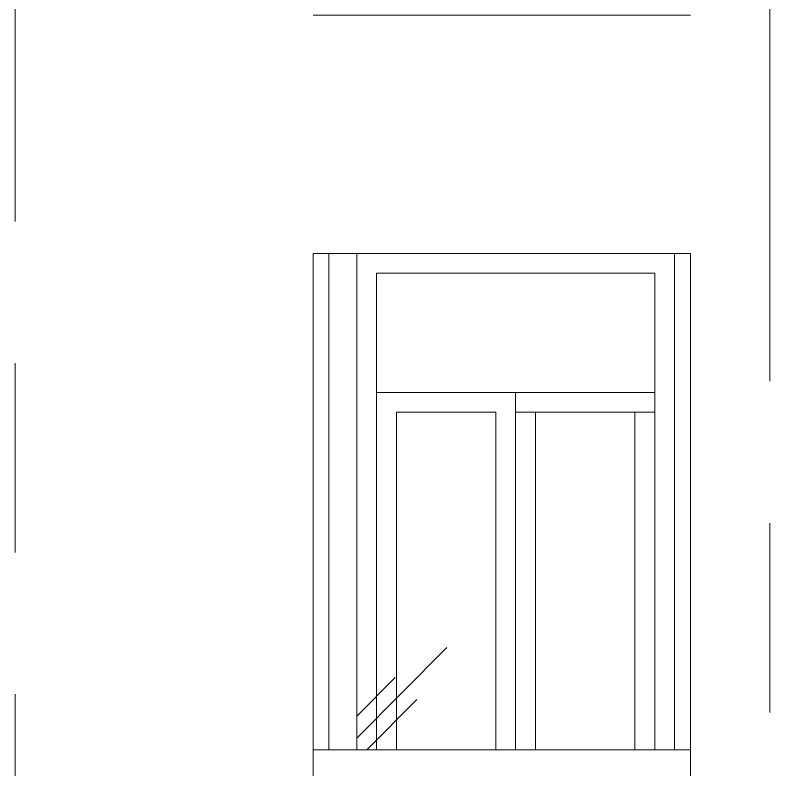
# Model space of a CAD drawing. Header units: millimetres. Extents: x -2100 to 124761, y -10432 to 93550.
# Drawn here: x 24950 to 26850, y 79349 to 81250 of the extents above; entities that cross this region are included whole.
import ezdxf

# ---------------------------------------------------------------- set-up
doc = ezdxf.new("R2010")
doc.units = ezdxf.units.MM
doc.linetypes.add('Centre', pattern=[31.75, 6.35, -4.7625, 15.875, -4.7625])
for name, color, linetype, lineweight in [('CUA', 31, 'Continuous', 9), ('KINH', 152, 'Continuous', 5), ('NET THAY 2', 55, 'Continuous', 5), ('NET-THAY', 2, 'Continuous', 9), ('TRUC', 225, 'Continuous', 5)]:
    doc.layers.add(name, color=color, linetype=linetype, lineweight=lineweight)

# ---------------------------------------------------------------- blocks, each defined once
blk = doc.blocks.new('X-PHONG NGU 1 - X-PHONG NGU 850-1366102-MẶT ĐỨNG TRỤC A-Q')
at = {"layer": 'CUA'}
for p, q in [((25809.9, 23250), (25809.9, 24500)), ((26609.9, 24500), (25809.9, 24500)), ((26609.9, 24500), (26609.9, 23250)), ((25859.9, 24450), (25859.9, 23250)), ((25859.9, 24450), (26559.9, 24450)), ((26559.9, 23250), (26559.9, 24450)), ((26209.9, 24150), (25859.9, 24150)), ((25859.9, 23250), (25859.9, 24150)), ((26209.9, 24150), (26209.9, 23250)), ((26209.9, 24150), (26559.9, 24150)), ((25909.9, 24100), (25909.9, 23250)), ((25909.9, 24100), (26159.9, 24100)), ((26159.9, 23250), (26159.9, 24100)), ((26209.9, 24100), (26559.9, 24100)), ((26259.9, 24100), (26509.9, 24100)), ((26259.9, 24100), (26259.9, 23250)), ((26509.9, 23250), (26509.9, 24100))]:
    blk.add_line(p, q, dxfattribs=at)
blk = doc.blocks.new('CUA SAN PHOI LUA1 - CUA SAN PHOI LUA 800-1384256-MẶT ĐỨNG TRỤC A-Q')
at = {"layer": 'CUA'}
for q in [(25699.9, 24550), (25739.9, 23300)]:
    blk.add_line((25739.9, 24550), q, dxfattribs=at)
blk = doc.blocks.new('A$C26D738F4')
at = {"layer": 'KINH'}
h = blk.add_hatch(dxfattribs=at)
h.set_pattern_fill('FP_11', color=256, style=0, pattern_type=2)
h.set_pattern_definition([(45.204, (5730.4, -13886.3), (0.002, 2032), [252.7, -2610.8]), (45.204, (5675.7, -13831.1), (0.002, 2032), [252.7, -2610.8]), (45.204, (5600.3, -13962.2), (0.002, 2032), [544.27, -2319.24]), (45.204, (4358.5, -12524.9), (0.002, 2032), [252.7, -2610.8]), (45.204, (4303.7, -12469.7), (0.002, 2032), [252.7, -2610.8]), (45.204, (4228.4, -12600.7), (0.002, 2032), [544.27, -2319.24])])
h.paths.add_polyline_path([(20926.8, -2600), (20926.8, -1400), (20126.9, -1400), (20126.9, -2600)])
at = {"layer": 'NET THAY 2'}
blk.add_line((20086.8, -2650), (21036.8, -2650), dxfattribs=at)
at = {"layer": 'NET-THAY'}
for p, q in [((21036.8, 50), (21036.8, -2650)), ((20086.8, -1400), (21036.8, -1400)), ((20126.8, -2600), (20126.8, -1400)), ((20926.8, -1400), (20926.8, -2600))]:
    blk.add_line(p, q, dxfattribs=at)
blk.add_lwpolyline([(20086.8, 50), (20086.8, -2650)], dxfattribs=at)
at = {"layer": 'CUA', "rotation": 180}
for name, p in [('X-PHONG NGU 1 - X-PHONG NGU 850-1366102-MẶT ĐỨNG TRỤC A-Q', (46736.8, 21850)), ('CUA SAN PHOI LUA1 - CUA SAN PHOI LUA 800-1384256-MẶT ĐỨNG TRỤC A-Q', (46736.8, 21900))]:
    blk.add_blockref(name, p, dxfattribs=at)

msp = doc.modelspace()

# ---------------------------------------------------------------- linework, layer by layer
at = {"layer": 'NET-THAY'}
msp.add_line((25699.9, 81250), (26649.9, 81250), dxfattribs=at)
at = {"layer": 'TRUC', "linetype": 'Centre', "ltscale": 75}
for p, q in [((24949.9, -5827.8), (24949.9, 93540.4)), ((26849.9, -3849.3), (26849.9, 93540.4))]:
    msp.add_line(p, q, dxfattribs=at)

# ---------------------------------------------------------------- block references
at = {"layer": 'NET-THAY', "rotation": 180}
msp.add_blockref('A$C26D738F4', (46736.8, 78000), dxfattribs=at)

doc.saveas('drawing.dxf')
